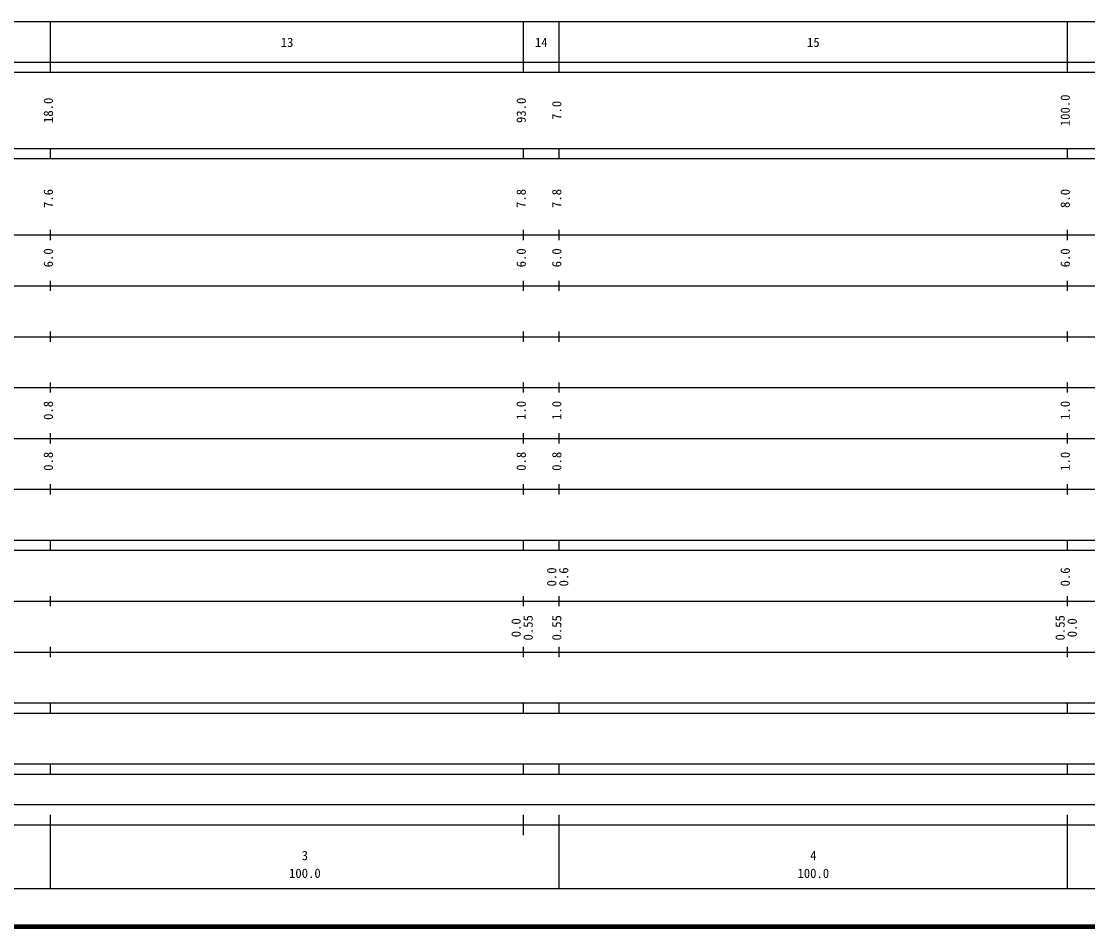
# Model space of a CAD drawing. Units: millimetres on the paper, enlarged 1000 times. Extents: x 40000 to 680000, y 20000 to 380000.
# Drawn here: x 262234 to 471963, y 20000 to 198000 of the extents above; entities that cross this region are included whole.
import ezdxf
from ezdxf.enums import TextEntityAlignment as Align

# ---------------------------------------------------------------- set-up
doc = ezdxf.new("R2010")
doc.units = ezdxf.units.MM
doc.header["$LTSCALE"] = 1000
doc.layers.add('M-TTL', color=2, linetype='Continuous', lineweight=140)
doc.layers.add('M-TTL-BAND', color=7, linetype='Continuous', lineweight=25)
doc.styles.add('ＭＳ ゴシック', font='')
doc.styles.get('ＭＳ ゴシック').set_extended_font_data('MS Gothic')

msp = doc.modelspace()

# ---------------------------------------------------------------- linework, layer by layer
at = {"layer": 'M-TTL'}
msp.add_line((40000, 20000), (680000, 20000), dxfattribs=at)
at = {"layer": 'M-TTL-BAND'}
for p, q in [((68000, 198000), (579000, 198000)), ((268000, 188000), (268000, 198000)), ((361000, 188000), (361000, 198000)), ((368000, 188000), (368000, 198000)), ((468000, 188000), (468000, 198000)), ((40000, 190000), (579000, 190000)), ((40000, 188000), (579000, 188000)), ((40000, 173000), (579000, 173000)), ((268000, 171000), (268000, 173000)), ((361000, 171000), (361000, 173000)), ((368000, 171000), (368000, 173000)), ((468000, 171000), (468000, 173000)), ((40000, 171000), (579000, 171000)), ((40000, 156000), (579000, 156000)), ((268000, 155000), (268000, 157000)), ((361000, 155000), (361000, 157000)), ((368000, 155000), (368000, 157000)), ((468000, 155000), (468000, 157000)), ((268000, 145000), (268000, 147000)), ((361000, 145000), (361000, 147000)), ((368000, 145000), (368000, 147000)), ((468000, 145000), (468000, 147000)), ((46000, 146000), (579000, 146000)), ((268000, 135000), (268000, 137000)), ((361000, 135000), (361000, 137000)), ((368000, 135000), (368000, 137000)), ((468000, 135000), (468000, 137000)), ((52000, 136000), (579000, 136000)), ((46000, 126000), (579000, 126000)), ((268000, 125000), (268000, 127000)), ((361000, 125000), (361000, 127000)), ((368000, 125000), (368000, 127000)), ((468000, 125000), (468000, 127000)), ((52000, 116000), (579000, 116000)), ((268000, 115000), (268000, 117000)), ((361000, 115000), (361000, 117000)), ((368000, 115000), (368000, 117000)), ((468000, 115000), (468000, 117000)), ((268000, 105000), (268000, 107000)), ((361000, 105000), (361000, 107000)), ((368000, 105000), (368000, 107000)), ((468000, 105000), (468000, 107000)), ((46000, 106000), (579000, 106000)), ((40000, 96000), (579000, 96000)), ((268000, 94000), (268000, 96000)), ((361000, 94000), (361000, 96000)), ((368000, 94000), (368000, 96000)), ((468000, 94000), (468000, 96000)), ((40000, 94000), (579000, 94000)), ((49000, 84000), (579000, 84000)), ((268000, 83000), (268000, 85000)), ((361000, 83000), (361000, 85000)), ((368000, 83000), (368000, 85000)), ((468000, 83000), (468000, 85000)), ((40000, 74000), (579000, 74000)), ((268000, 73000), (268000, 75000)), ((361000, 73000), (361000, 75000)), ((368000, 73000), (368000, 75000)), ((468000, 73000), (468000, 75000)), ((40000, 64000), (579000, 64000)), ((268000, 62000), (268000, 64000)), ((361000, 62000), (361000, 64000)), ((368000, 62000), (368000, 64000)), ((468000, 62000), (468000, 64000)), ((40000, 62000), (579000, 62000)), ((40000, 52000), (579000, 52000)), ((268000, 50000), (268000, 52000)), ((361000, 50000), (361000, 52000)), ((368000, 50000), (368000, 52000)), ((468000, 50000), (468000, 52000)), ((40000, 50000), (579000, 50000)), ((71000, 44000), (565000, 44000)), ((268000, 27500), (268000, 42000)), ((361000, 38000), (361000, 42000)), ((368000, 27500), (368000, 42000)), ((468000, 27500), (468000, 42000)), ((40000, 40000), (579000, 40000)), ((68000, 27500), (579000, 27500))]:
    msp.add_line(p, q, dxfattribs=at)

# ---------------------------------------------------------------- texts
at = {"layer": 'M-TTL-BAND', "style": 'ＭＳ ゴシック'}
for s, p in [('13', (314500, 192405)), ('14', (364500, 192405)), ('15', (418000, 192405)), ('3', (318000, 32523)), ('4', (418000, 32523)), ('100.0', (318000, 29033)), ('100.0', (418000, 29033))]:
    msp.add_text(s, height=1833, dxfattribs=at).set_placement(p, align=Align.BOTTOM_CENTER)
for s, p in [('18.0', (269000, 180500)), ('93.0', (362000, 180500)), ('100.0', (469000, 180500)), ('7.0', (369000, 180500)), ('7.6', (269000, 163174)), ('7.8', (362000, 163174)), ('7.8', (369000, 163174)), ('8.0', (469000, 163174)), ('6.0', (269000, 151500)), ('6.0', (362000, 151500)), ('6.0', (369000, 151500)), ('6.0', (469000, 151500)), ('0.8', (269000, 121500)), ('1.0', (362000, 121500)), ('1.0', (369000, 121500)), ('1.0', (469000, 121500)), ('0.8', (269000, 111500)), ('0.8', (362000, 111500)), ('0.8', (369000, 111500)), ('1.0', (469000, 111500)), ('0.0', (368000, 88764)), ('0.6', (370370, 88764)), ('0.6', (469000, 88764)), ('0.0', (361000, 78764)), ('0.55', (363370, 78764)), ('0.55', (369000, 78764)), ('0.55', (468000, 78764)), ('0.0', (470370, 78764))]:
    msp.add_text(s, height=1833, rotation=90, dxfattribs=at).set_placement(p, align=Align.BOTTOM_CENTER)

doc.saveas('drawing.dxf')
